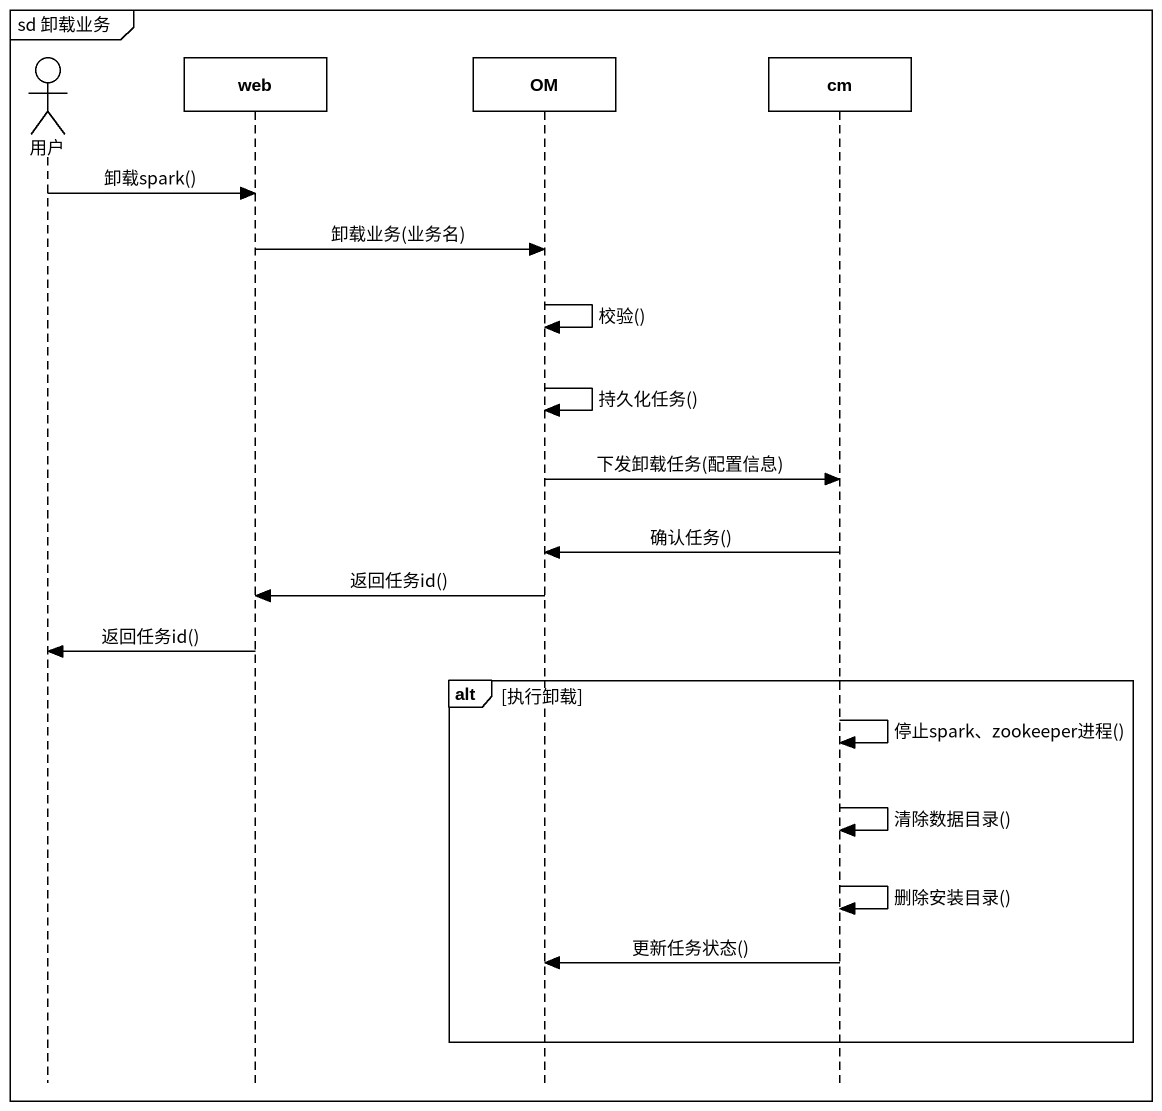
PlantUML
@startuml
mainframe sd 卸载业务
hide footbox
actor 用户
participant web
participant OM
participant cm

用户 -> web : 卸载spark()
web -> OM : 卸载业务(业务名)
OM -> OM : 校验()
OM -> OM : 持久化任务()
OM -> cm : 下发卸载任务(配置信息)
cm -> OM : 确认任务()
OM -> web : 返回任务id()
web -> 用户 : 返回任务id()
alt 执行卸载
  cm -> cm : 停止spark、zookeeper进程()
  cm -> cm : 清除数据目录()
  cm -> cm : 删除安装目录()
  cm -> OM : 更新任务状态()
end
@enduml
